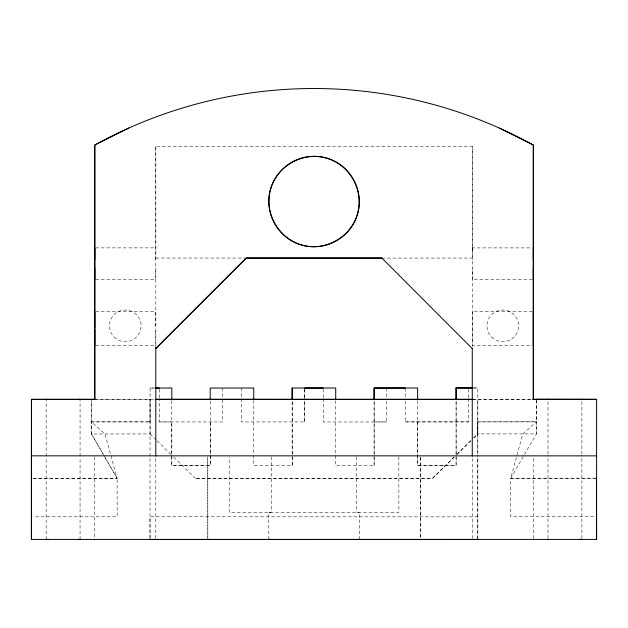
<?xml version="1.0" encoding="UTF-8"?>
<svg xmlns="http://www.w3.org/2000/svg" width="628" height="628" viewBox="0 0 628 628"><rect width="100%" height="100%" fill="white"/><g stroke="black" fill="none" stroke-linecap="round" stroke-linejoin="round"><path stroke-width="0.47" stroke-dasharray="3.14 2.35" d="M46.15 539.421L46.158 457.137M46.158 456.156L46.158 400.319M80.054 539.428L80.062 457.137M80.062 456.156L80.062 400.319M33.088 478.442L117.114 478.355L105.049 433.948L91.429 421.883L91.445 399.369L91.531 434.011L117.138 478.395L117.138 516.813L33.347 516.813M150.021 538.494L150.037 399.329L95.354 399.369M91.429 421.883L150.084 421.906L91.492 421.914L91.492 433.956L150.084 433.956L150.092 388.018L154.747 388.026M155.799 538.455L155.807 456.799M155.815 348.469L155.807 146.293L472.272 146.293L472.28 259.631M210.223 421.945L210.223 465.552L171.797 465.552L171.797 421.945L159.379 421.945L159.386 398.686M159.394 397.72L159.394 388.033M171.813 400.633L171.797 465.552L210.231 465.56L210.215 400.633M268.823 539.405L268.831 512.33L270.378 512.33L268.831 512.33M241.301 398.67L241.317 421.938L304.604 421.938L304.604 398.686M304.604 397.72L304.604 388.033M304.627 421.914L304.627 398.662M304.627 397.697L304.627 388.01M323.271 398.67L323.271 421.977L386.565 421.969L386.573 398.686M323.271 397.76L323.279 388.01M335.705 400.601L335.697 465.529L374.123 465.536L374.123 400.609L374.123 465.536M359.247 539.413L359.255 512.338L357.717 512.338L359.255 512.338M468.519 398.647L468.512 421.906L405.217 421.906L405.201 398.654M420.289 456.831L420.289 538.424L420.289 456.823M468.527 397.689L468.527 387.994M472.28 248.445L472.28 247.903L532.34 247.903M472.264 538.471L472.272 456.831M472.28 346.656L472.272 146.293M477.822 538.479L477.822 455.206M477.822 454.232L477.837 399.337M477.79 539.468L477.806 455.182M536.422 400.311L536.438 421.843L477.83 421.898L477.806 387.978L473.096 387.978M595.509 478.12L510.729 478.238L510.729 516.773L596.467 516.773M533.321 538.424L533.329 456.831M547.985 538.447L547.985 455.19M547.985 454.209L547.993 399.361M581.889 538.455L581.889 455.19M581.897 454.217L581.897 400.342M596.459 478.355L510.729 478.355L522.818 433.917L536.383 421.875L536.383 433.917L477.767 433.893L477.782 421.89L536.438 421.843M510.729 478.355L536.336 433.972L536.422 400.287M454.138 457.16L432.582 478.355L195.284 478.395L432.551 478.261L454.115 457.106M456.925 454.429L470.827 440.754M473.614 438.022L477.782 433.917L477.782 421.875M456.901 454.374L470.812 440.715M473.59 437.991L477.767 433.893M150.037 421.938L150.037 399.369M473.167 387.986L477.806 387.978M95.739 247.879L155.807 247.879L155.807 248.421M155.823 258.037L245.265 258.053M381.863 258.061L472.287 258.061M95.739 279.531L155.807 279.531L155.807 267.803M532.34 279.554L472.28 279.554L472.272 267.826M95.731 311.771L155.807 311.771L155.807 327.847M532.34 311.763L472.264 311.763L472.264 345.675L532.34 345.675M95.731 345.636L155.807 345.636L155.807 329.551M150.1 388.026L154.826 388.026M95.731 399.337L154.928 399.329M472.939 399.369L531.539 399.329M472.264 399.369L531.359 399.369M159.371 421.938L222.65 421.945L222.642 398.694M405.217 421.953L468.512 421.898M292.185 465.536L292.177 400.601L292.185 465.536L253.767 465.544L253.743 400.617M33.355 478.387L117.138 478.395L91.531 434.011M477.822 516.86L150.013 516.781L150.013 539.491M374.131 421.93L386.589 421.938M477.83 421.898L477.806 454.201M150.061 433.822L156.341 440.11M157.024 440.668L170.949 454.46M173.736 457.09L195.284 478.395M472.28 247.903L472.28 250.023M417.636 400.593L417.675 465.513L456.109 465.521L456.101 400.531L456.109 465.521L417.675 465.513L417.651 421.906M405.193 388.002L405.201 397.736M386.565 388.033L386.55 397.752M241.293 388.01L241.301 397.712M222.634 388.041L222.634 397.728M398.866 456.799L398.874 512.338L229.212 512.338L229.204 456.799M356.453 456.799L356.461 512.338M271.626 456.799L271.626 512.338M155.807 146.293L155.815 259.607M94.789 456.799L94.789 539.374M207.813 539.366L207.79 456.799L207.829 539.358M114.1 337.063A15.826 15.826 0 0 0 140.57 329.967A15.826 15.826 0 0 0 121.188 310.585A15.826 15.826 0 0 0 114.1 337.063M491.598 337.048A15.826 15.826 0 0 0 518.069 329.959A15.826 15.826 0 0 0 498.687 310.577A15.826 15.826 0 0 0 491.598 337.048"/><path stroke-width="0.94" d="M532.513 399.329L596.6 399.353L596.584 539.397L31.4 539.413L31.431 399.361L94.781 399.314L94.789 145.013L128.897 128.002M31.471 399.322L31.4 539.413M155.799 456.164L155.799 347.355M171.821 399.808L171.821 388.041L155.768 388.026M292.177 388.01L292.177 399.636L292.177 388.01L335.713 388.01L335.713 399.636M405.193 388.002L374.115 388.018L374.115 399.636L374.115 388.018L417.628 388.002L417.636 399.612M456.093 399.628L456.101 387.931L472.146 387.971M472.264 456.187L472.264 348.359M596.569 399.377L533.305 399.369L533.329 145.037L499.189 128.018M533.321 399.337L533.329 145.037A453.651 453.651 0 0 0 94.789 145.013L94.781 399.314M596.482 478.12L596.584 539.397M150.013 539.491L477.822 539.46M31.479 455.834L596.584 455.865M304.627 388.01L323.279 388.01M472.24 387.986L456.101 388.002M381.871 258.053L246.239 258.037L155.815 348.454L246.239 258.053L381.863 258.061L472.28 348.603M155.909 399.329L472.939 399.369M31.431 399.361L95.354 399.369M155.799 399.337L472.264 399.369M46.731 539.421L46.15 539.421L48.419 539.421M79.481 539.428L80.054 539.428L77.786 539.421M579.613 539.428L581.889 539.428L581.308 539.428M155.673 388.026L159.394 388.033M536.422 399.329L596.545 399.4M533.313 247.903L533.313 259.631M533.313 279.554L533.313 267.826M253.743 399.644L253.736 388.018L210.215 388.041L210.215 399.816M94.765 247.879L94.773 259.607M94.765 279.531L94.765 267.803M94.765 311.771L94.765 327.847M94.765 345.636L94.765 329.551M533.305 311.763L533.305 345.675M456.101 387.931L456.101 399.565M270.378 189.852C263.972 213.182 278.942 239.095 302.351 245.21C325.681 251.624 351.601 236.662 357.717 213.253C364.122 189.915 349.152 164.002 325.744 157.887C302.413 151.481 276.493 166.444 270.378 189.852M270.37 539.405L268.823 539.405L270.362 539.413M359.247 539.413L357.701 539.413L359.247 539.413M46.739 399.337L46.158 399.337L46.739 399.337M80.062 399.345L79.489 399.345L80.062 399.345M548.566 399.361L547.993 399.361L548.566 399.361M581.897 399.361L581.316 399.361L581.897 399.361M548.558 539.428L547.985 539.428L548.558 539.428M291.455 240.689A45.208 45.208 0 0 0 359.271 201.533A45.208 45.208 0 0 0 291.455 162.385A45.208 45.208 0 0 0 291.455 240.689"/></g></svg>
